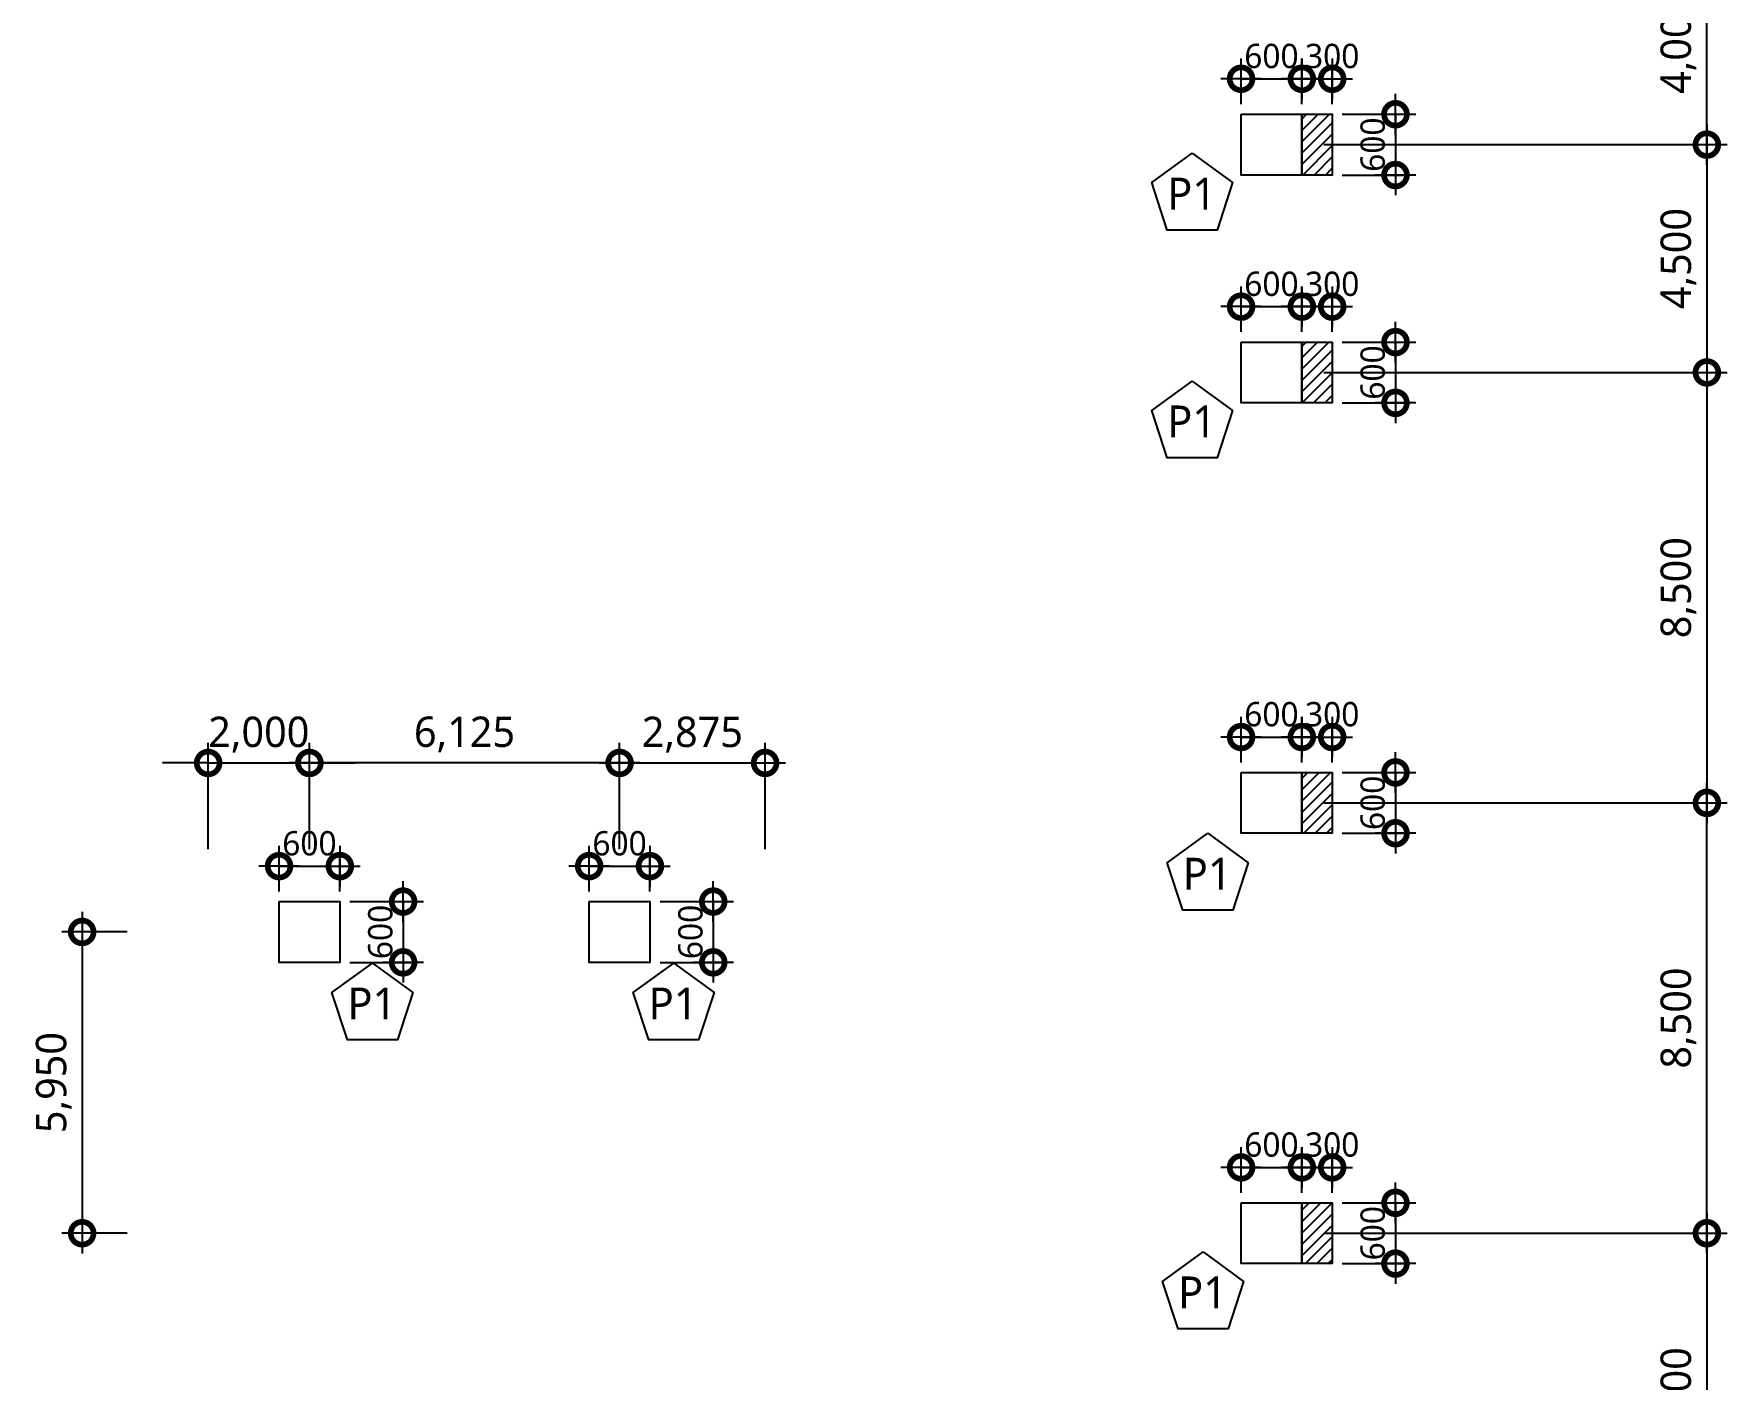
# Model space of a CAD drawing. Header units: millimetres. Extents: x 9929 to 330537, y 4940 to 105100.
# Drawn here: x 88057 to 121500, y 53018 to 79588 of the extents above; entities that cross this region are included whole.
import ezdxf
from ezdxf.enums import TextEntityAlignment as Align

# ---------------------------------------------------------------- set-up
doc = ezdxf.new("R2010")
doc.units = ezdxf.units.MM
doc.header["$LTSCALE"] = 150
doc.layers.get('DEFPOINTS').update_dxf_attribs({"color": 137})
for name, color, linetype in [('DIM', 7, 'Continuous'), ('DIM1', 7, 'Continuous'), ('S-COL', 2, 'Continuous'), ('Z-COLUMN', 3, 'Continuous'), ('콘크리트 덧침 구간', 255, 'Continuous')]:
    doc.layers.add(name, color=color, linetype=linetype)
doc.styles.add('맑은고딕', font='malgun.ttf')
doc.styles.add('스타일1', font='malgun.ttf')
doc.dimstyles.new('CJA', dxfattribs={"dimscale": 200, "dimtxt": 3, "dimasz": 1, "dimexe": 2, "dimexo": 3, "dimgap": 1, "dimtad": 1, "dimdec": 0, "dimzin": 1, "dimdsep": 46, "dimlunit": 6, "dimtxsty": '스타일1', "dimblk": 'GAUN-DOT', "dimcen": -2, "dimdle": 2, "dimclrd": 256, "dimclre": 256, "dimclrt": 3, "dimadec": 0, "dimazin": 0, "dimtfac": 1, "dimtdec": 0, "dimtix": 1, "dimtmove": 2, "dimatfit": 3, "dimldrblk": 'DOTSMALL', "dimfxl": 1, "dimtolj": 1, "dimtzin": 1, "dimarcsym": 0})
doc.dimstyles.new('GAUN0.5', dxfattribs={"dimscale": 200, "dimtxt": 2.4, "dimasz": 1, "dimexe": 1, "dimexo": 1, "dimgap": 1, "dimtad": 1, "dimdec": 0, "dimlfac": 0.5, "dimzin": 1, "dimdsep": 46, "dimlunit": 6, "dimtxsty": '맑은고딕', "dimblk": 'GAUN-DOT', "dimcen": -2, "dimdle": 2, "dimclrd": 256, "dimclre": 256, "dimclrt": 4, "dimadec": 0, "dimazin": 0, "dimtfac": 1, "dimtdec": 0, "dimtix": 1, "dimtmove": 2, "dimatfit": 3, "dimldrblk": 'DOTSMALL', "dimfxl": 1, "dimtolj": 1, "dimtzin": 1, "dimarcsym": 0})
pattern_1 = [(45, (-41500, -85900), (-112.2532, 112.2532), [])]

# ---------------------------------------------------------------- blocks, each defined once
blk = doc.blocks.new('_DotSmall')
at = {"color": 0, "linetype": 'ByBlock', "const_width": 0.5}
blk.add_lwpolyline([(-0.0625, 0, 1), (0.0625, 0, 1)], format="xyb", close=True, dxfattribs=at)
blk = doc.blocks.new('*D280')
at = {"layer": 'DEFPOINTS', "color": 0, "transparency": 16777216}
for p in [(112933, 81400), (121100, 81400), (112933, 77400)]:
    blk.add_point(p, dxfattribs=at)
at = {"layer": 'DIM', "color": 7, "lineweight": -2, "transparency": 16777216}
for p, q in [((121100, 77000), (121100, 81800)), ((113533, 81400), (121500, 81400)), ((113533, 77400), (121500, 77400))]:
    blk.add_line(p, q, dxfattribs=at)
at = {"layer": 'DIM', "color": 7, "lineweight": -2, "transparency": 16777216, "xscale": 900, "yscale": 900, "zscale": 900}
for p, rotation in [((121100, 81400), 90), ((121100, 77400), 270)]:
    blk.add_blockref('_DotSmall', p, dxfattribs=dict(at, rotation=rotation))
at = {"layer": 'DIM', "color": 3, "transparency": 16777216, "insert": (120540, 79400), "char_height": 600, "attachment_point": 5, "rotation": 90, "style": '스타일1'}
blk.add_mtext('\\A1;4,000', dxfattribs=at)
blk = doc.blocks.new('*D281')
at = {"layer": 'DEFPOINTS', "color": 0, "transparency": 16777216}
for p in [(112933, 77400), (112933, 72900), (121100, 72900)]:
    blk.add_point(p, dxfattribs=at)
at = {"layer": 'DIM', "color": 7, "lineweight": -2, "transparency": 16777216}
for p, q in [((121100, 77800), (121100, 72500)), ((113533, 77400), (121500, 77400)), ((113533, 72900), (121500, 72900))]:
    blk.add_line(p, q, dxfattribs=at)
at = {"layer": 'DIM', "color": 7, "lineweight": -2, "transparency": 16777216, "xscale": 900, "yscale": 900, "zscale": 900}
for p, rotation in [((121100, 77400), 90), ((121100, 72900), 270)]:
    blk.add_blockref('_DotSmall', p, dxfattribs=dict(at, rotation=rotation))
at = {"layer": 'DIM', "color": 3, "transparency": 16777216, "insert": (120540, 75150), "char_height": 600, "attachment_point": 5, "rotation": 90, "style": '스타일1'}
blk.add_mtext('\\A1;4,500', dxfattribs=at)
blk = doc.blocks.new('*D282')
at = {"layer": 'DEFPOINTS', "color": 0, "transparency": 16777216}
for p in [(112933, 64400), (121100, 64400), (112933, 55900)]:
    blk.add_point(p, dxfattribs=at)
at = {"layer": 'DIM', "color": 7, "lineweight": -2, "transparency": 16777216}
for p, q in [((121100, 55500), (121100, 64800)), ((113533, 64400), (121500, 64400)), ((113533, 55900), (121500, 55900))]:
    blk.add_line(p, q, dxfattribs=at)
at = {"layer": 'DIM', "color": 7, "lineweight": -2, "transparency": 16777216, "xscale": 900, "yscale": 900, "zscale": 900}
for p, rotation in [((121100, 64400), 90), ((121100, 55900), 270)]:
    blk.add_blockref('_DotSmall', p, dxfattribs=dict(at, rotation=rotation))
at = {"layer": 'DIM', "color": 3, "transparency": 16777216, "insert": (120540, 60150), "char_height": 600, "attachment_point": 5, "rotation": 90, "style": '스타일1'}
blk.add_mtext('\\A1;8,500', dxfattribs=at)
blk = doc.blocks.new('*D283')
at = {"layer": 'DEFPOINTS', "color": 0, "transparency": 16777216}
for p in [(112933, 55900), (112933, 49400), (121100, 49400)]:
    blk.add_point(p, dxfattribs=at)
at = {"layer": 'DIM', "color": 7, "lineweight": -2, "transparency": 16777216}
for p, q in [((121100, 56300), (121100, 49000)), ((113533, 55900), (121500, 55900)), ((113533, 49400), (121500, 49400))]:
    blk.add_line(p, q, dxfattribs=at)
at = {"layer": 'DIM', "color": 7, "lineweight": -2, "transparency": 16777216, "xscale": 900, "yscale": 900, "zscale": 900}
for p, rotation in [((121100, 55900), 90), ((121100, 49400), 270)]:
    blk.add_blockref('_DotSmall', p, dxfattribs=dict(at, rotation=rotation))
at = {"layer": 'DIM', "color": 3, "transparency": 16777216, "insert": (120540, 52650), "char_height": 600, "attachment_point": 5, "rotation": 90, "style": '스타일1'}
blk.add_mtext('\\A1;6,500', dxfattribs=at)
blk = doc.blocks.new('*D285')
at = {"layer": 'DEFPOINTS', "color": 0, "transparency": 16777216}
for p in [(112933, 72900), (112933, 64400), (121100, 64400)]:
    blk.add_point(p, dxfattribs=at)
at = {"layer": 'DIM', "color": 7, "lineweight": -2, "transparency": 16777216}
for p, q in [((121100, 73300), (121100, 64000)), ((113533, 72900), (121500, 72900)), ((113533, 64400), (121500, 64400))]:
    blk.add_line(p, q, dxfattribs=at)
at = {"layer": 'DIM', "color": 7, "lineweight": -2, "transparency": 16777216, "xscale": 900, "yscale": 900, "zscale": 900}
for p, rotation in [((121100, 72900), 90), ((121100, 64400), 270)]:
    blk.add_blockref('_DotSmall', p, dxfattribs=dict(at, rotation=rotation))
at = {"layer": 'DIM', "color": 3, "transparency": 16777216, "insert": (120540, 68650), "char_height": 600, "attachment_point": 5, "rotation": 90, "style": '스타일1'}
blk.add_mtext('\\A1;8,500', dxfattribs=at)
blk = doc.blocks.new('*D292')
at = {"layer": 'DEFPOINTS', "color": 0, "transparency": 16777216}
for p in [(102500, 65188), (99625, 62883), (102500, 62883)]:
    blk.add_point(p, dxfattribs=at)
at = {"layer": 'DIM', "color": 7, "lineweight": -2, "transparency": 16777216}
for p, q in [((99625, 63483), (99625, 65588)), ((102500, 63483), (102500, 65588)), ((99225, 65188), (102900, 65188))]:
    blk.add_line(p, q, dxfattribs=at)
at = {"layer": 'DIM', "color": 7, "lineweight": -2, "transparency": 16777216, "xscale": 900, "yscale": 900, "zscale": 900, "rotation": 180}
blk.add_blockref('_DotSmall', (99625, 65188), dxfattribs=at)
at = {"layer": 'DIM', "color": 7, "lineweight": -2, "transparency": 16777216, "xscale": 900, "yscale": 900, "zscale": 900}
blk.add_blockref('_DotSmall', (102500, 65188), dxfattribs=at)
at = {"layer": 'DIM', "color": 3, "transparency": 16777216, "insert": (101063, 65748), "char_height": 600, "attachment_point": 5, "style": '스타일1'}
blk.add_mtext('\\A1;2,875', dxfattribs=at)
blk = doc.blocks.new('*D293')
at = {"layer": 'DEFPOINTS', "color": 0, "transparency": 16777216}
for p in [(93500, 65188), (93500, 62883), (99625, 62883)]:
    blk.add_point(p, dxfattribs=at)
at = {"layer": 'DIM', "color": 7, "lineweight": -2, "transparency": 16777216}
for p, q in [((93500, 63483), (93500, 65588)), ((99625, 63483), (99625, 65588)), ((100025, 65188), (93100, 65188))]:
    blk.add_line(p, q, dxfattribs=at)
at = {"layer": 'DIM', "color": 7, "lineweight": -2, "transparency": 16777216, "xscale": 900, "yscale": 900, "zscale": 900, "rotation": 180}
blk.add_blockref('_DotSmall', (93500, 65188), dxfattribs=at)
at = {"layer": 'DIM', "color": 7, "lineweight": -2, "transparency": 16777216, "xscale": 900, "yscale": 900, "zscale": 900}
blk.add_blockref('_DotSmall', (99625, 65188), dxfattribs=at)
at = {"layer": 'DIM', "color": 3, "transparency": 16777216, "insert": (96563, 65750), "char_height": 600, "attachment_point": 5, "style": '스타일1'}
blk.add_mtext('\\A1;6,125', dxfattribs=at)
blk = doc.blocks.new('*D294')
at = {"layer": 'DEFPOINTS', "color": 0, "transparency": 16777216}
for p in [(90500, 61850), (89011, 55900), (90500, 55900)]:
    blk.add_point(p, dxfattribs=at)
at = {"layer": 'DIM', "color": 7, "lineweight": -2, "transparency": 16777216}
for p, q in [((89011, 62250), (89011, 55500)), ((89900, 61850), (88611, 61850)), ((89900, 55900), (88611, 55900))]:
    blk.add_line(p, q, dxfattribs=at)
at = {"layer": 'DIM', "color": 7, "lineweight": -2, "transparency": 16777216, "xscale": 900, "yscale": 900, "zscale": 900}
for p, rotation in [((89011, 61850), 90), ((89011, 55900), 270)]:
    blk.add_blockref('_DotSmall', p, dxfattribs=dict(at, rotation=rotation))
at = {"layer": 'DIM', "color": 3, "transparency": 16777216, "insert": (88451, 58875), "char_height": 600, "attachment_point": 5, "rotation": 90, "style": '스타일1'}
blk.add_mtext('\\A1;5,950', dxfattribs=at)
blk = doc.blocks.new('PD-H')
at = {"layer": '콘크리트 덧침 구간'}
h = blk.add_hatch(dxfattribs=at)
h.set_pattern_fill('ANSI31', color=9, scale=50)
h.set_pattern_definition(pattern_1)
h.paths.add_polyline_path([(71600, -7900), (72200, -7900), (72200, -9100), (71600, -9100)])
h = blk.add_hatch(dxfattribs=at)
h.set_pattern_fill('ANSI31', color=9, scale=50)
h.set_pattern_definition(pattern_1)
h.paths.add_polyline_path([(71600, -12400), (72200, -12400), (72200, -13600), (71600, -13600)])
h = blk.add_hatch(dxfattribs=at)
h.set_pattern_fill('ANSI31', color=9, scale=50)
h.set_pattern_definition(pattern_1)
h.paths.add_polyline_path([(71600, -20900), (72200, -20900), (72200, -22100), (71600, -22100)])
h = blk.add_hatch(dxfattribs=at)
h.set_pattern_fill('ANSI31', color=9, scale=50)
h.set_pattern_definition(pattern_1)
h.paths.add_polyline_path([(71600, -29400), (72200, -29400), (72200, -30600), (71600, -30600)])
at = {"layer": 'S-COL'}
for points in [[(70400, -7900), (71600, -7900), (71600, -9100), (70400, -9100)], [(71600, -7900), (72200, -7900), (72200, -9100), (71600, -9100)], [(70400, -12400), (71600, -12400), (71600, -13600), (70400, -13600)], [(71600, -12400), (72200, -12400), (72200, -13600), (71600, -13600)], [(70400, -20900), (71600, -20900), (71600, -22100), (70400, -22100)], [(71600, -20900), (72200, -20900), (72200, -22100), (71600, -22100)], [(70400, -29400), (71600, -29400), (71600, -30600), (70400, -30600)], [(71600, -29400), (72200, -29400), (72200, -30600), (71600, -30600)]]:
    blk.add_lwpolyline(points, close=True, dxfattribs=at)
blk = doc.blocks.new('GAUN-DOT')
at = {"linetype": 'ByBlock'}
for p, q in [((0, -2), (0, 2)), ((2, 0), (-2, 0))]:
    blk.add_line(p, q, dxfattribs=at)
at = {"const_width": 2.25}
blk.add_lwpolyline([(0, 0.28125, 1), (0, -0.28125, 1)], format="xyb", close=True, dxfattribs=at)
blk = doc.blocks.new('*D322')
at = {"layer": 'DEFPOINTS', "color": 0, "transparency": 16777216}
for p in [(113100, 78700), (111900, 78000), (113100, 78000)]:
    blk.add_point(p, dxfattribs=at)
at = {"layer": 'DIM1', "lineweight": -2, "transparency": 16777216}
for p, q in [((111700, 78700), (111500, 78700)), ((111900, 78200), (111900, 78900)), ((111900, 78700), (113100, 78700)), ((113100, 78200), (113100, 78900)), ((113300, 78700), (113500, 78700))]:
    blk.add_line(p, q, dxfattribs=at)
at = {"layer": 'DIM1', "lineweight": -2, "transparency": 16777216, "xscale": 200, "yscale": 200, "zscale": 200}
blk.add_blockref('GAUN-DOT', (111900, 78700), dxfattribs=at)
at = {"layer": 'DIM1', "lineweight": -2, "transparency": 16777216, "xscale": 200, "yscale": 200, "zscale": 200, "rotation": 180}
blk.add_blockref('GAUN-DOT', (113100, 78700), dxfattribs=at)
at = {"layer": 'DIM1', "color": 4, "transparency": 16777216, "insert": (112500, 79148), "char_height": 480, "attachment_point": 5, "style": '맑은고딕'}
blk.add_mtext('\\A1;600', dxfattribs=at)
blk = doc.blocks.new('*D323')
at = {"layer": 'DEFPOINTS', "color": 0, "transparency": 16777216}
for p in [(113700, 78000), (113700, 76800), (114950, 76800)]:
    blk.add_point(p, dxfattribs=at)
at = {"layer": 'DIM1', "lineweight": -2, "transparency": 16777216}
for p, q in [((114950, 78200), (114950, 78400)), ((113900, 78000), (115150, 78000)), ((114950, 78000), (114950, 76800)), ((113900, 76800), (115150, 76800)), ((114950, 76600), (114950, 76400))]:
    blk.add_line(p, q, dxfattribs=at)
at = {"layer": 'DIM1', "lineweight": -2, "transparency": 16777216, "xscale": 200, "yscale": 200, "zscale": 200}
for p, rotation in [((114950, 78000), 270), ((114950, 76800), 90)]:
    blk.add_blockref('GAUN-DOT', p, dxfattribs=dict(at, rotation=rotation))
at = {"layer": 'DIM1', "color": 4, "transparency": 16777216, "insert": (114502, 77400), "char_height": 480, "attachment_point": 5, "rotation": 90, "style": '맑은고딕'}
blk.add_mtext('\\A1;600', dxfattribs=at)
blk = doc.blocks.new('*D324')
at = {"layer": 'DEFPOINTS', "color": 0, "transparency": 16777216}
for p in [(113100, 74200), (111900, 73500), (113100, 73500)]:
    blk.add_point(p, dxfattribs=at)
at = {"layer": 'DIM1', "lineweight": -2, "transparency": 16777216}
for p, q in [((111900, 73700), (111900, 74400)), ((113100, 73700), (113100, 74400)), ((111700, 74200), (111500, 74200)), ((111900, 74200), (113100, 74200)), ((113300, 74200), (113500, 74200))]:
    blk.add_line(p, q, dxfattribs=at)
at = {"layer": 'DIM1', "lineweight": -2, "transparency": 16777216, "xscale": 200, "yscale": 200, "zscale": 200}
blk.add_blockref('GAUN-DOT', (111900, 74200), dxfattribs=at)
at = {"layer": 'DIM1', "lineweight": -2, "transparency": 16777216, "xscale": 200, "yscale": 200, "zscale": 200, "rotation": 180}
blk.add_blockref('GAUN-DOT', (113100, 74200), dxfattribs=at)
at = {"layer": 'DIM1', "color": 4, "transparency": 16777216, "insert": (112500, 74648), "char_height": 480, "attachment_point": 5, "style": '맑은고딕'}
blk.add_mtext('\\A1;600', dxfattribs=at)
blk = doc.blocks.new('*D325')
at = {"layer": 'DEFPOINTS', "color": 0, "transparency": 16777216}
for p in [(113700, 73500), (113700, 72300), (114950, 72300)]:
    blk.add_point(p, dxfattribs=at)
at = {"layer": 'DIM1', "lineweight": -2, "transparency": 16777216}
for p, q in [((114950, 73700), (114950, 73900)), ((113900, 73500), (115150, 73500)), ((114950, 73500), (114950, 72300)), ((113900, 72300), (115150, 72300)), ((114950, 72100), (114950, 71900))]:
    blk.add_line(p, q, dxfattribs=at)
at = {"layer": 'DIM1', "lineweight": -2, "transparency": 16777216, "xscale": 200, "yscale": 200, "zscale": 200}
for p, rotation in [((114950, 73500), 270), ((114950, 72300), 90)]:
    blk.add_blockref('GAUN-DOT', p, dxfattribs=dict(at, rotation=rotation))
at = {"layer": 'DIM1', "color": 4, "transparency": 16777216, "insert": (114502, 72900), "char_height": 480, "attachment_point": 5, "rotation": 90, "style": '맑은고딕'}
blk.add_mtext('\\A1;600', dxfattribs=at)
blk = doc.blocks.new('*D326')
at = {"layer": 'DEFPOINTS', "color": 0, "transparency": 16777216}
for p in [(113100, 65700), (111900, 65000), (113100, 65000)]:
    blk.add_point(p, dxfattribs=at)
at = {"layer": 'DIM1', "lineweight": -2, "transparency": 16777216}
for p, q in [((111900, 65200), (111900, 65900)), ((113100, 65200), (113100, 65900)), ((111700, 65700), (111500, 65700)), ((111900, 65700), (113100, 65700)), ((113300, 65700), (113500, 65700))]:
    blk.add_line(p, q, dxfattribs=at)
at = {"layer": 'DIM1', "lineweight": -2, "transparency": 16777216, "xscale": 200, "yscale": 200, "zscale": 200}
blk.add_blockref('GAUN-DOT', (111900, 65700), dxfattribs=at)
at = {"layer": 'DIM1', "lineweight": -2, "transparency": 16777216, "xscale": 200, "yscale": 200, "zscale": 200, "rotation": 180}
blk.add_blockref('GAUN-DOT', (113100, 65700), dxfattribs=at)
at = {"layer": 'DIM1', "color": 4, "transparency": 16777216, "insert": (112500, 66148), "char_height": 480, "attachment_point": 5, "style": '맑은고딕'}
blk.add_mtext('\\A1;600', dxfattribs=at)
blk = doc.blocks.new('*D327')
at = {"layer": 'DEFPOINTS', "color": 0, "transparency": 16777216}
for p in [(113700, 65000), (113700, 63800), (114950, 63800)]:
    blk.add_point(p, dxfattribs=at)
at = {"layer": 'DIM1', "lineweight": -2, "transparency": 16777216}
for p, q in [((114950, 65200), (114950, 65400)), ((113900, 65000), (115150, 65000)), ((114950, 65000), (114950, 63800)), ((113900, 63800), (115150, 63800)), ((114950, 63600), (114950, 63400))]:
    blk.add_line(p, q, dxfattribs=at)
at = {"layer": 'DIM1', "lineweight": -2, "transparency": 16777216, "xscale": 200, "yscale": 200, "zscale": 200}
for p, rotation in [((114950, 65000), 270), ((114950, 63800), 90)]:
    blk.add_blockref('GAUN-DOT', p, dxfattribs=dict(at, rotation=rotation))
at = {"layer": 'DIM1', "color": 4, "transparency": 16777216, "insert": (114502, 64400), "char_height": 480, "attachment_point": 5, "rotation": 90, "style": '맑은고딕'}
blk.add_mtext('\\A1;600', dxfattribs=at)
blk = doc.blocks.new('*D328')
at = {"layer": 'DEFPOINTS', "color": 0, "transparency": 16777216}
for p in [(100225, 63150), (99025, 62450), (100225, 62450)]:
    blk.add_point(p, dxfattribs=at)
at = {"layer": 'DIM1', "lineweight": -2, "transparency": 16777216}
for p, q in [((99025, 62650), (99025, 63350)), ((100225, 62650), (100225, 63350)), ((98825, 63150), (98625, 63150)), ((99025, 63150), (100225, 63150)), ((100425, 63150), (100625, 63150))]:
    blk.add_line(p, q, dxfattribs=at)
at = {"layer": 'DIM1', "lineweight": -2, "transparency": 16777216, "xscale": 200, "yscale": 200, "zscale": 200}
blk.add_blockref('GAUN-DOT', (99025, 63150), dxfattribs=at)
at = {"layer": 'DIM1', "lineweight": -2, "transparency": 16777216, "xscale": 200, "yscale": 200, "zscale": 200, "rotation": 180}
blk.add_blockref('GAUN-DOT', (100225, 63150), dxfattribs=at)
at = {"layer": 'DIM1', "color": 4, "transparency": 16777216, "insert": (99625, 63598), "char_height": 480, "attachment_point": 5, "style": '맑은고딕'}
blk.add_mtext('\\A1;600', dxfattribs=at)
blk = doc.blocks.new('*D329')
at = {"layer": 'DEFPOINTS', "color": 0, "transparency": 16777216}
for p in [(100225, 62450), (100225, 61250), (101475, 61250)]:
    blk.add_point(p, dxfattribs=at)
at = {"layer": 'DIM1', "lineweight": -2, "transparency": 16777216}
for p, q in [((101475, 62650), (101475, 62850)), ((100425, 62450), (101675, 62450)), ((101475, 62450), (101475, 61250)), ((100425, 61250), (101675, 61250)), ((101475, 61050), (101475, 60850))]:
    blk.add_line(p, q, dxfattribs=at)
at = {"layer": 'DIM1', "lineweight": -2, "transparency": 16777216, "xscale": 200, "yscale": 200, "zscale": 200}
for p, rotation in [((101475, 62450), 270), ((101475, 61250), 90)]:
    blk.add_blockref('GAUN-DOT', p, dxfattribs=dict(at, rotation=rotation))
at = {"layer": 'DIM1', "color": 4, "transparency": 16777216, "insert": (101027, 61850), "char_height": 480, "attachment_point": 5, "rotation": 90, "style": '맑은고딕'}
blk.add_mtext('\\A1;600', dxfattribs=at)
blk = doc.blocks.new('*D330')
at = {"layer": 'DEFPOINTS', "color": 0, "transparency": 16777216}
for p in [(94100, 63150), (92900, 62450), (94100, 62450)]:
    blk.add_point(p, dxfattribs=at)
at = {"layer": 'DIM1', "lineweight": -2, "transparency": 16777216}
for p, q in [((92900, 62650), (92900, 63350)), ((94100, 62650), (94100, 63350)), ((92700, 63150), (92500, 63150)), ((92900, 63150), (94100, 63150)), ((94300, 63150), (94500, 63150))]:
    blk.add_line(p, q, dxfattribs=at)
at = {"layer": 'DIM1', "lineweight": -2, "transparency": 16777216, "xscale": 200, "yscale": 200, "zscale": 200}
blk.add_blockref('GAUN-DOT', (92900, 63150), dxfattribs=at)
at = {"layer": 'DIM1', "lineweight": -2, "transparency": 16777216, "xscale": 200, "yscale": 200, "zscale": 200, "rotation": 180}
blk.add_blockref('GAUN-DOT', (94100, 63150), dxfattribs=at)
at = {"layer": 'DIM1', "color": 4, "transparency": 16777216, "insert": (93500, 63598), "char_height": 480, "attachment_point": 5, "style": '맑은고딕'}
blk.add_mtext('\\A1;600', dxfattribs=at)
blk = doc.blocks.new('*D331')
at = {"layer": 'DEFPOINTS', "color": 0, "transparency": 16777216}
for p in [(94100, 62450), (94100, 61250), (95350, 61250)]:
    blk.add_point(p, dxfattribs=at)
at = {"layer": 'DIM1', "lineweight": -2, "transparency": 16777216}
for p, q in [((95350, 62650), (95350, 62850)), ((94300, 62450), (95550, 62450)), ((95350, 62450), (95350, 61250)), ((94300, 61250), (95550, 61250)), ((95350, 61050), (95350, 60850))]:
    blk.add_line(p, q, dxfattribs=at)
at = {"layer": 'DIM1', "lineweight": -2, "transparency": 16777216, "xscale": 200, "yscale": 200, "zscale": 200}
for p, rotation in [((95350, 62450), 270), ((95350, 61250), 90)]:
    blk.add_blockref('GAUN-DOT', p, dxfattribs=dict(at, rotation=rotation))
at = {"layer": 'DIM1', "color": 4, "transparency": 16777216, "insert": (94902, 61850), "char_height": 480, "attachment_point": 5, "rotation": 90, "style": '맑은고딕'}
blk.add_mtext('\\A1;600', dxfattribs=at)
blk = doc.blocks.new('*D332')
at = {"layer": 'DEFPOINTS', "color": 0, "transparency": 16777216}
for p in [(113100, 57200), (111900, 56500), (113100, 56500)]:
    blk.add_point(p, dxfattribs=at)
at = {"layer": 'DIM1', "lineweight": -2, "transparency": 16777216}
for p, q in [((111700, 57200), (111500, 57200)), ((111900, 56700), (111900, 57400)), ((111900, 57200), (113100, 57200)), ((113100, 56700), (113100, 57400)), ((113300, 57200), (113500, 57200))]:
    blk.add_line(p, q, dxfattribs=at)
at = {"layer": 'DIM1', "lineweight": -2, "transparency": 16777216, "xscale": 200, "yscale": 200, "zscale": 200}
blk.add_blockref('GAUN-DOT', (111900, 57200), dxfattribs=at)
at = {"layer": 'DIM1', "lineweight": -2, "transparency": 16777216, "xscale": 200, "yscale": 200, "zscale": 200, "rotation": 180}
blk.add_blockref('GAUN-DOT', (113100, 57200), dxfattribs=at)
at = {"layer": 'DIM1', "color": 4, "transparency": 16777216, "insert": (112500, 57648), "char_height": 480, "attachment_point": 5, "style": '맑은고딕'}
blk.add_mtext('\\A1;600', dxfattribs=at)
blk = doc.blocks.new('*D333')
at = {"layer": 'DEFPOINTS', "color": 0, "transparency": 16777216}
for p in [(113700, 56500), (113700, 55300), (114950, 55300)]:
    blk.add_point(p, dxfattribs=at)
at = {"layer": 'DIM1', "lineweight": -2, "transparency": 16777216}
for p, q in [((114950, 56700), (114950, 56900)), ((113900, 56500), (115150, 56500)), ((114950, 56500), (114950, 55300)), ((113900, 55300), (115150, 55300)), ((114950, 55100), (114950, 54900))]:
    blk.add_line(p, q, dxfattribs=at)
at = {"layer": 'DIM1', "lineweight": -2, "transparency": 16777216, "xscale": 200, "yscale": 200, "zscale": 200}
for p, rotation in [((114950, 56500), 270), ((114950, 55300), 90)]:
    blk.add_blockref('GAUN-DOT', p, dxfattribs=dict(at, rotation=rotation))
at = {"layer": 'DIM1', "color": 4, "transparency": 16777216, "insert": (114502, 55900), "char_height": 480, "attachment_point": 5, "rotation": 90, "style": '맑은고딕'}
blk.add_mtext('\\A1;600', dxfattribs=at)
blk = doc.blocks.new('*D368')
at = {"layer": 'DEFPOINTS', "color": 0, "transparency": 16777216}
for p in [(93500, 65188), (91500, 62883), (93500, 62883)]:
    blk.add_point(p, dxfattribs=at)
at = {"layer": 'DIM', "color": 7, "lineweight": -2, "transparency": 16777216}
for p, q in [((91500, 63483), (91500, 65588)), ((93500, 63483), (93500, 65588)), ((91500, 65188), (90600, 65188)), ((91500, 65188), (93500, 65188)), ((93500, 65188), (94400, 65188))]:
    blk.add_line(p, q, dxfattribs=at)
at = {"layer": 'DIM', "color": 7, "lineweight": -2, "transparency": 16777216, "xscale": 900, "yscale": 900, "zscale": 900}
blk.add_blockref('_DotSmall', (91500, 65188), dxfattribs=at)
at = {"layer": 'DIM', "color": 7, "lineweight": -2, "transparency": 16777216, "xscale": 900, "yscale": 900, "zscale": 900, "rotation": 180}
blk.add_blockref('_DotSmall', (93500, 65188), dxfattribs=at)
at = {"layer": 'DIM', "color": 3, "transparency": 16777216, "insert": (92500, 65748), "char_height": 600, "attachment_point": 5, "style": '스타일1'}
blk.add_mtext('\\A1;2,000', dxfattribs=at)
blk = doc.blocks.new('*D273')
at = {"layer": 'DEFPOINTS', "color": 0, "transparency": 16777216}
for p in [(113700, 78700), (113100, 78000), (113700, 78000)]:
    blk.add_point(p, dxfattribs=at)
at = {"layer": 'DIM1', "lineweight": -2, "transparency": 16777216}
for p, q in [((112900, 78700), (112700, 78700)), ((113100, 78200), (113100, 78900)), ((113100, 78700), (113700, 78700)), ((113700, 78200), (113700, 78900)), ((113900, 78700), (114100, 78700))]:
    blk.add_line(p, q, dxfattribs=at)
at = {"layer": 'DIM1', "lineweight": -2, "transparency": 16777216, "xscale": 200, "yscale": 200, "zscale": 200}
blk.add_blockref('GAUN-DOT', (113100, 78700), dxfattribs=at)
at = {"layer": 'DIM1', "lineweight": -2, "transparency": 16777216, "xscale": 200, "yscale": 200, "zscale": 200, "rotation": 180}
blk.add_blockref('GAUN-DOT', (113700, 78700), dxfattribs=at)
at = {"layer": 'DIM1', "color": 4, "transparency": 16777216, "insert": (113700, 79148), "char_height": 480, "attachment_point": 5, "style": '맑은고딕'}
blk.add_mtext('\\A1;300', dxfattribs=at)
blk = doc.blocks.new('*D274')
at = {"layer": 'DEFPOINTS', "color": 0, "transparency": 16777216}
for p in [(113700, 74200), (113100, 73500), (113700, 73500)]:
    blk.add_point(p, dxfattribs=at)
at = {"layer": 'DIM1', "lineweight": -2, "transparency": 16777216}
for p, q in [((113100, 73700), (113100, 74400)), ((113700, 73700), (113700, 74400)), ((112900, 74200), (112700, 74200)), ((113100, 74200), (113700, 74200)), ((113900, 74200), (114100, 74200))]:
    blk.add_line(p, q, dxfattribs=at)
at = {"layer": 'DIM1', "lineweight": -2, "transparency": 16777216, "xscale": 200, "yscale": 200, "zscale": 200}
blk.add_blockref('GAUN-DOT', (113100, 74200), dxfattribs=at)
at = {"layer": 'DIM1', "lineweight": -2, "transparency": 16777216, "xscale": 200, "yscale": 200, "zscale": 200, "rotation": 180}
blk.add_blockref('GAUN-DOT', (113700, 74200), dxfattribs=at)
at = {"layer": 'DIM1', "color": 4, "transparency": 16777216, "insert": (113700, 74648), "char_height": 480, "attachment_point": 5, "style": '맑은고딕'}
blk.add_mtext('\\A1;300', dxfattribs=at)
blk = doc.blocks.new('*D275')
at = {"layer": 'DEFPOINTS', "color": 0, "transparency": 16777216}
for p in [(113700, 65700), (113100, 65000), (113700, 65000)]:
    blk.add_point(p, dxfattribs=at)
at = {"layer": 'DIM1', "lineweight": -2, "transparency": 16777216}
for p, q in [((113100, 65200), (113100, 65900)), ((113700, 65200), (113700, 65900)), ((112900, 65700), (112700, 65700)), ((113100, 65700), (113700, 65700)), ((113900, 65700), (114100, 65700))]:
    blk.add_line(p, q, dxfattribs=at)
at = {"layer": 'DIM1', "lineweight": -2, "transparency": 16777216, "xscale": 200, "yscale": 200, "zscale": 200}
blk.add_blockref('GAUN-DOT', (113100, 65700), dxfattribs=at)
at = {"layer": 'DIM1', "lineweight": -2, "transparency": 16777216, "xscale": 200, "yscale": 200, "zscale": 200, "rotation": 180}
blk.add_blockref('GAUN-DOT', (113700, 65700), dxfattribs=at)
at = {"layer": 'DIM1', "color": 4, "transparency": 16777216, "insert": (113700, 66148), "char_height": 480, "attachment_point": 5, "style": '맑은고딕'}
blk.add_mtext('\\A1;300', dxfattribs=at)
blk = doc.blocks.new('*D276')
at = {"layer": 'DEFPOINTS', "color": 0, "transparency": 16777216}
for p in [(113700, 57200), (113100, 56500), (113700, 56500)]:
    blk.add_point(p, dxfattribs=at)
at = {"layer": 'DIM1', "lineweight": -2, "transparency": 16777216}
for p, q in [((112900, 57200), (112700, 57200)), ((113100, 56700), (113100, 57400)), ((113100, 57200), (113700, 57200)), ((113700, 56700), (113700, 57400)), ((113900, 57200), (114100, 57200))]:
    blk.add_line(p, q, dxfattribs=at)
at = {"layer": 'DIM1', "lineweight": -2, "transparency": 16777216, "xscale": 200, "yscale": 200, "zscale": 200}
blk.add_blockref('GAUN-DOT', (113100, 57200), dxfattribs=at)
at = {"layer": 'DIM1', "lineweight": -2, "transparency": 16777216, "xscale": 200, "yscale": 200, "zscale": 200, "rotation": 180}
blk.add_blockref('GAUN-DOT', (113700, 57200), dxfattribs=at)
at = {"layer": 'DIM1', "color": 4, "transparency": 16777216, "insert": (113700, 57648), "char_height": 480, "attachment_point": 5, "style": '맑은고딕'}
blk.add_mtext('\\A1;300', dxfattribs=at)

msp = doc.modelspace()

# ---------------------------------------------------------------- linework, layer by layer
at = {"layer": 'S-COL'}
for points in [[(92900, 62450), (94100, 62450), (94100, 61250), (92900, 61250)], [(99025, 62450), (100225, 62450), (100225, 61250), (99025, 61250)]]:
    msp.add_lwpolyline(points, close=True, dxfattribs=at)
at = {"layer": 'Z-COLUMN', "color": 6, "elevation": 1998360}
for points in [[(110934.7, 77231.1), (111733.2, 76651), (111428.2, 75712.3), (110441.2, 75712.3), (110136.2, 76651)], [(110934.7, 72731.1), (111733.2, 72151), (111428.2, 71212.3), (110441.2, 71212.3), (110136.2, 72151)], [(111242, 63798.5), (112040.6, 63218.3), (111735.6, 62279.6), (110748.5, 62279.6), (110443.5, 63218.3)], [(94743.9, 61236.3), (95542.4, 60656.1), (95237.4, 59717.4), (94250.4, 59717.4), (93945.4, 60656.1)], [(100693.6, 61236.3), (101492.2, 60656.1), (101187.1, 59717.4), (100200.1, 59717.4), (99895.1, 60656.1)], [(111149.6, 55529.3), (111948.1, 54949.1), (111643.1, 54010.4), (110656.1, 54010.4), (110351.1, 54949.1)]]:
    msp.add_lwpolyline(points, close=True, dxfattribs=at)

# ---------------------------------------------------------------- block references
at = {"layer": 'DIM1'}
msp.add_blockref('PD-H', (41500, 85900), dxfattribs=at)

# ---------------------------------------------------------------- texts
at = {"layer": 'Z-COLUMN', "style": '스타일1'}
for p in [(110924, 76432.9, 0), (110924, 71932.9, 0), (111231.4, 63000.2, 0), (94733.2, 60438, 0), (100683, 60438, 0), (111138.9, 54731, 0)]:
    msp.add_text('P1', height=630, dxfattribs=at).set_placement(p, align=Align.MIDDLE_CENTER)

# ---------------------------------------------------------------- dimensions: what is measured, and where the dimension line sits
at = {"layer": 'DIM'}
for base, p1, p2, angle, override, picture, middle in [((121100, 81400), (112933, 77400), (112933, 81400), 90, {"dimscale": 200, "dimtxt": 3, "dimasz": 4.5, "dimtxsty": '스타일1', "dimblk1": 'DotSmall', "dimblk2": 'DotSmall', "dimsah": 1, "dimdle": 2, "dimclrd": 7, "dimclre": 7}, '*D280', (120539.7, 79400)), ((121100, 72900), (112933, 77400), (112933, 72900), 270, {"dimscale": 200, "dimtxt": 3, "dimasz": 4.5, "dimtxsty": '스타일1', "dimblk1": 'DotSmall', "dimblk2": 'DotSmall', "dimsah": 1, "dimdle": 2, "dimclrd": 7, "dimclre": 7}, '*D281', (120539.7, 75150)), ((121100, 64400), (112933, 72900), (112933, 64400), 270, {"dimscale": 200, "dimtxt": 3, "dimasz": 4.5, "dimtxsty": '스타일1', "dimblk1": 'DotSmall', "dimblk2": 'DotSmall', "dimsah": 1, "dimdle": 2, "dimclrd": 7, "dimclre": 7}, '*D285', (120539.7, 68650)), ((93500, 65188), (99625, 62883.1), (93500, 62883.1), 180, {"dimasz": 4.5, "dimblk1": 'DotSmall', "dimblk2": 'DotSmall', "dimsah": 1, "dimclrd": 7, "dimclre": 7}, '*D293', (96562.5, 65750)), ((121100, 64400), (112933, 55900), (112933, 64400), 90, {"dimscale": 200, "dimtxt": 3, "dimasz": 4.5, "dimtxsty": '스타일1', "dimblk1": 'DotSmall', "dimblk2": 'DotSmall', "dimsah": 1, "dimdle": 2, "dimclrd": 7, "dimclre": 7}, '*D282', (120539.7, 60150)), ((89011.3, 55900), (90500, 61850), (90500, 55900), 90, {"dimasz": 4.5, "dimblk1": 'DotSmall', "dimblk2": 'DotSmall', "dimsah": 1, "dimclrd": 7, "dimclre": 7}, '*D294', (88451, 58875)), ((121100, 49400), (112933, 55900), (112933, 49400), 270, {"dimscale": 200, "dimtxt": 3, "dimasz": 4.5, "dimtxsty": '스타일1', "dimblk1": 'DotSmall', "dimblk2": 'DotSmall', "dimsah": 1, "dimdle": 2, "dimclrd": 7, "dimclre": 7}, '*D283', (120539.7, 52650))]:
    dim = msp.add_linear_dim(base=base, p1=p1, p2=p2, angle=angle, dimstyle='CJA', override=override, dxfattribs=at)
    dim.commit()
    dim.dimension.update_dxf_attribs({"geometry": picture, "text_midpoint": middle})
for base, p1, p2, picture, middle in [((93500, 65188), (91500, 62883.1), (93500, 62883.1), '*D368', (92500, 65748.3)), ((102500, 65188), (99625, 62883.1), (102500, 62883.1), '*D292', (101062.5, 65748.3))]:
    dim = msp.add_linear_dim(base=base, p1=p1, p2=p2, dimstyle='CJA', override={"dimasz": 4.5, "dimblk1": 'DotSmall', "dimblk2": 'DotSmall', "dimsah": 1, "dimclrd": 7, "dimclre": 7}, dxfattribs=at)
    dim.commit()
    dim.dimension.update_dxf_attribs({"geometry": picture, "text_midpoint": middle})
at = {"layer": 'DIM1'}
for base, p1, p2, picture, middle in [((113100, 78700), (111900, 78000), (113100, 78000), '*D322', (112500, 79148)), ((113100, 74200), (111900, 73500), (113100, 73500), '*D324', (112500, 74648)), ((113100, 65700), (111900, 65000), (113100, 65000), '*D326', (112500, 66148)), ((94100, 63150), (92900, 62450), (94100, 62450), '*D330', (93500, 63598)), ((100225, 63150), (99025, 62450), (100225, 62450), '*D328', (99625, 63598)), ((113100, 57200), (111900, 56500), (113100, 56500), '*D332', (112500, 57648))]:
    dim = msp.add_linear_dim(base=base, p1=p1, p2=p2, dimstyle='GAUN0.5', dxfattribs=at)
    dim.commit()
    dim.dimension.update_dxf_attribs({"geometry": picture, "text_midpoint": middle})
for base, p1, p2, picture, middle in [((113700, 78700), (113100, 78000), (113700, 78000), '*D273', (113700, 79148)), ((113700, 74200), (113100, 73500), (113700, 73500), '*D274', (113700, 74648)), ((113700, 65700), (113100, 65000), (113700, 65000), '*D275', (113700, 66148)), ((113700, 57200), (113100, 56500), (113700, 56500), '*D276', (113700, 57648))]:
    dim = msp.add_linear_dim(base=base, p1=p1, p2=p2, dimstyle='GAUN0.5', dxfattribs=at)
    dim.commit()
    dim.dimension.update_dxf_attribs({"geometry": picture, "text_midpoint": middle, "dimtype": 160})
for base, p1, p2, picture, middle in [((114950, 76800), (113700, 78000), (113700, 76800), '*D323', (114502, 77400)), ((114950, 72300), (113700, 73500), (113700, 72300), '*D325', (114502, 72900)), ((114950, 63800), (113700, 65000), (113700, 63800), '*D327', (114502, 64400)), ((95350, 61250), (94100, 62450), (94100, 61250), '*D331', (94902, 61850)), ((101475, 61250), (100225, 62450), (100225, 61250), '*D329', (101027, 61850)), ((114950, 55300), (113700, 56500), (113700, 55300), '*D333', (114502, 55900))]:
    dim = msp.add_linear_dim(base=base, p1=p1, p2=p2, angle=90, dimstyle='GAUN0.5', dxfattribs=at)
    dim.commit()
    dim.dimension.update_dxf_attribs({"geometry": picture, "text_midpoint": middle})

doc.saveas('drawing.dxf')
